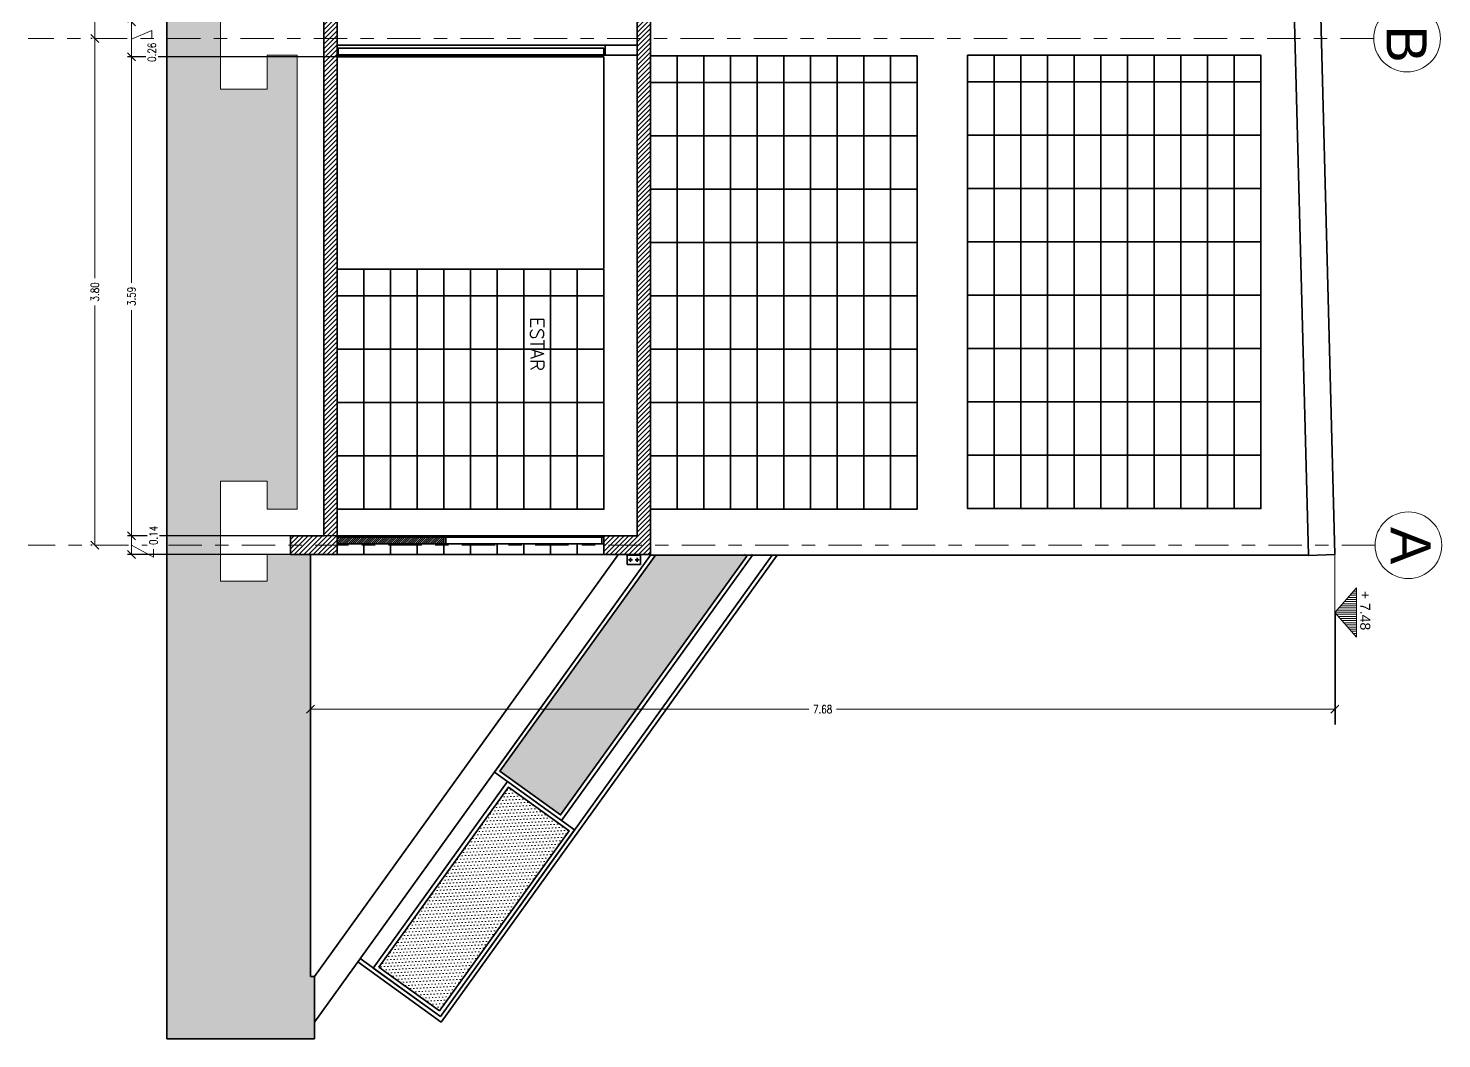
# Model space of a CAD drawing. Header units: metres. Extents: x -89 to 15, y -108 to -10.
# Drawn here: x -61.56 to -50.96, y -22.82 to -15.24 of the extents above; entities that cross this region are included whole.
import ezdxf

# ---------------------------------------------------------------- set-up
doc = ezdxf.new("R2010")
doc.units = ezdxf.units.M
doc.header["$LTSCALE"] = 5
doc.header["$MEASUREMENT"] = 0
doc.linetypes.add('CENTER', pattern=[2, 1.25, -0.25, 0.25, -0.25])
doc.layers.get('0').update_dxf_attribs({"color": 30})
for name, color, linetype, lineweight in [('A-ANNO-DIMS', 3, 'Continuous', 18), ('A-ANNO-SYMB', 3, 'Continuous', 18), ('A-ANNO-TEXT', 3, 'Continuous', 18), ('A-ELEV-MBE1', 7, 'Continuous', 35), ('A-SECT-MCUT', 7, 'Continuous', 35), ('A-SECT-PATT', 8, 'Continuous', 18)]:
    doc.layers.add(name, color=color, linetype=linetype, lineweight=lineweight)
doc.styles.add('E-ARIAL', font='arial.ttf')
doc.styles.add('E-ROMANS', font='romans.shx', dxfattribs={"width": 0.8})
doc.dimstyles.new('E-0050_TICK_12', dxfattribs={"dimscale": 0.001, "dimtxt": 60, "dimasz": 60, "dimexe": 30, "dimexo": 20, "dimgap": 30, "dimtad": 0, "dimzin": 0, "dimdsep": 46, "dimtxsty": 'E-ROMANS', "dimblk": 'OBLIQUE', "dimcen": 30, "dimclrd": 256, "dimclre": 256, "dimclrt": 256, "dimadec": 0, "dimazin": 0, "dimtfac": 1, "dimtmove": 1, "dimatfit": 3, "dimldrblk": 'OPEN90', "dimfxl": 1, "dimtfill": 1, "dimtolj": 1, "dimtzin": 0, "dimlwd": -1, "dimarcsym": 0})
pattern_1 = [(45, (-50.138073, -5.202707), (-0.01767767, 0.01767767), [])]

# ---------------------------------------------------------------- blocks, each defined once
blk = doc.blocks.new('_Oblique')
at = {"color": 0, "linetype": 'ByBlock', "lineweight": -2}
blk.add_line((-0.5, -0.5), (0.5, 0.5), dxfattribs=at)
blk = doc.blocks.new('*D157')
at = {"layer": 'A-ANNO-DIMS', "lineweight": -2, "transparency": 16777216}
for p, q in [((-61.08, -13.22), (-61.09, -13.22)), ((-61.08, -15.32), (-61.09, -15.32))]:
    blk.add_line(p, q, dxfattribs=at)
at = {"layer": 'A-ANNO-DIMS', "transparency": 16777216}
for p, q in [((-61.06, -13.22), (-61.06, -14.167)), ((-61.06, -15.32), (-61.06, -14.373))]:
    blk.add_line(p, q, dxfattribs=at)
at = {"layer": 'A-ANNO-DIMS', "transparency": 16777216, "xscale": 0.06, "yscale": 0.06, "zscale": 0.06}
for p, rotation in [((-61.06, -13.22), 90), ((-61.06, -15.32), 270)]:
    blk.add_blockref('_Oblique', p, dxfattribs=dict(at, rotation=rotation))
at = {"layer": 'A-ANNO-DIMS', "transparency": 16777216, "insert": (-61.06, -14.27), "char_height": 0.06, "attachment_point": 5, "rotation": 90, "style": 'E-ROMANS', "bg_fill": 3, "box_fill_scale": 1.25, "bg_fill_color": 256, "bg_fill_true_color": 13158600, "bg_fill_transparency": 0}
blk.add_mtext('\\A1;2.10', dxfattribs=at)
blk = doc.blocks.new('_Open90')
at = {"color": 0, "linetype": 'ByBlock', "lineweight": -2}
for p, q in [((0, 0), (-1, 0)), ((-0.5, 0.5), (0, 0)), ((0, 0), (-0.5, -0.5))]:
    blk.add_line(p, q, dxfattribs=at)
blk = doc.blocks.new('*D158')
at = {"layer": 'A-ANNO-DIMS', "lineweight": -2, "transparency": 16777216}
for p, q in [((-61.08, -15.32), (-61.09, -15.32)), ((-61.08, -19.12), (-61.09, -19.12))]:
    blk.add_line(p, q, dxfattribs=at)
at = {"layer": 'A-ANNO-DIMS', "transparency": 16777216}
for p, q in [((-61.06, -15.32), (-61.06, -17.117)), ((-61.06, -19.12), (-61.06, -17.323))]:
    blk.add_line(p, q, dxfattribs=at)
at = {"layer": 'A-ANNO-DIMS', "transparency": 16777216, "xscale": 0.06, "yscale": 0.06, "zscale": 0.06}
for p, rotation in [((-61.06, -15.32), 90), ((-61.06, -19.12), 270)]:
    blk.add_blockref('_Oblique', p, dxfattribs=dict(at, rotation=rotation))
at = {"layer": 'A-ANNO-DIMS', "transparency": 16777216, "insert": (-61.06, -17.22), "char_height": 0.06, "attachment_point": 5, "rotation": 90, "style": 'E-ROMANS', "bg_fill": 3, "box_fill_scale": 1.25, "bg_fill_color": 256, "bg_fill_true_color": 13158600, "bg_fill_transparency": 0}
blk.add_mtext('\\A1;3.80', dxfattribs=at)
blk = doc.blocks.new('*D160')
at = {"layer": 'A-ANNO-DIMS', "lineweight": -2, "transparency": 16777216}
for p, q in [((-59.206, -15.458), (-60.815, -15.458)), ((-59.232, -19.05), (-60.815, -19.05))]:
    blk.add_line(p, q, dxfattribs=at)
at = {"layer": 'A-ANNO-DIMS', "transparency": 16777216}
for p, q in [((-60.785, -15.458), (-60.785, -17.152)), ((-60.785, -19.05), (-60.785, -17.356))]:
    blk.add_line(p, q, dxfattribs=at)
at = {"layer": 'A-ANNO-DIMS', "transparency": 16777216, "xscale": 0.06, "yscale": 0.06, "zscale": 0.06}
for p, rotation in [((-60.785, -15.458), 90), ((-60.785, -19.05), 270)]:
    blk.add_blockref('_Oblique', p, dxfattribs=dict(at, rotation=rotation))
at = {"layer": 'A-ANNO-DIMS', "transparency": 16777216, "insert": (-60.785, -17.254), "char_height": 0.06, "attachment_point": 5, "rotation": 90, "style": 'E-ROMANS', "bg_fill": 3, "box_fill_scale": 1.25, "bg_fill_color": 256, "bg_fill_true_color": 13158600, "bg_fill_transparency": 0}
blk.add_mtext('\\A1;3.59', dxfattribs=at)
blk = doc.blocks.new('*D161')
at = {"layer": 'A-ANNO-DIMS', "lineweight": -2, "transparency": 16777216}
for p, q in [((-59.232, -19.05), (-60.815, -19.05)), ((-59.412, -19.19), (-60.815, -19.19))]:
    blk.add_line(p, q, dxfattribs=at)
at = {"layer": 'A-ANNO-DIMS', "transparency": 16777216}
for p, q in [((-60.785, -19.05), (-60.785, -19.19)), ((-60.785, -19.12), (-60.621, -19.21)), ((-60.621, -19.21), (-60.621, -19.15))]:
    blk.add_line(p, q, dxfattribs=at)
at = {"layer": 'A-ANNO-DIMS', "transparency": 16777216, "xscale": 0.06, "yscale": 0.06, "zscale": 0.06}
for p, rotation in [((-60.785, -19.05), 90), ((-60.785, -19.19), 270)]:
    blk.add_blockref('_Oblique', p, dxfattribs=dict(at, rotation=rotation))
at = {"layer": 'A-ANNO-DIMS', "transparency": 16777216, "insert": (-60.621, -19.046), "char_height": 0.06, "attachment_point": 5, "rotation": 90, "style": 'E-ROMANS', "bg_fill": 3, "box_fill_scale": 1.25, "bg_fill_color": 256, "bg_fill_true_color": 13158600, "bg_fill_transparency": 0}
blk.add_mtext('\\A1;0.14', dxfattribs=at)
blk = doc.blocks.new('*D162')
at = {"layer": 'A-ANNO-DIMS', "lineweight": -2, "transparency": 16777216}
for p, q in [((-60.805, -15.195), (-60.815, -15.195)), ((-60.805, -15.458), (-60.815, -15.458))]:
    blk.add_line(p, q, dxfattribs=at)
at = {"layer": 'A-ANNO-DIMS', "transparency": 16777216}
for p, q in [((-60.785, -15.195), (-60.785, -15.458)), ((-60.785, -15.326), (-60.632, -15.26)), ((-60.632, -15.26), (-60.632, -15.32))]:
    blk.add_line(p, q, dxfattribs=at)
at = {"layer": 'A-ANNO-DIMS', "transparency": 16777216, "xscale": 0.06, "yscale": 0.06, "zscale": 0.06}
for p, rotation in [((-60.785, -15.195), 90), ((-60.785, -15.458), 270)]:
    blk.add_blockref('_Oblique', p, dxfattribs=dict(at, rotation=rotation))
at = {"layer": 'A-ANNO-DIMS', "transparency": 16777216, "insert": (-60.632, -15.423), "char_height": 0.06, "attachment_point": 5, "rotation": 90, "style": 'E-ROMANS', "bg_fill": 3, "box_fill_scale": 1.25, "bg_fill_color": 256, "bg_fill_true_color": 13158600, "bg_fill_transparency": 0}
blk.add_mtext('\\A1;0.26', dxfattribs=at)
blk = doc.blocks.new('*D171')
at = {"layer": 'A-ANNO-DIMS', "lineweight": -2, "transparency": 16777216}
for p, q in [((-59.442, -20.273), (-59.442, -20.38)), ((-51.761, -20.273), (-51.761, -20.38))]:
    blk.add_line(p, q, dxfattribs=at)
at = {"layer": 'A-ANNO-DIMS', "transparency": 16777216}
for p, q in [((-59.442, -20.35), (-55.705, -20.35)), ((-51.761, -20.35), (-55.498, -20.35))]:
    blk.add_line(p, q, dxfattribs=at)
at = {"layer": 'A-ANNO-DIMS', "transparency": 16777216, "xscale": 0.06, "yscale": 0.06, "zscale": 0.06, "rotation": 180}
blk.add_blockref('_Oblique', (-59.442, -20.35), dxfattribs=at)
at = {"layer": 'A-ANNO-DIMS', "transparency": 16777216, "xscale": 0.06, "yscale": 0.06, "zscale": 0.06}
blk.add_blockref('_Oblique', (-51.761, -20.35), dxfattribs=at)
at = {"layer": 'A-ANNO-DIMS', "transparency": 16777216, "insert": (-55.602, -20.35), "char_height": 0.06, "attachment_point": 5, "style": 'E-ROMANS', "bg_fill": 3, "box_fill_scale": 1.25, "bg_fill_color": 256, "bg_fill_true_color": 13158600, "bg_fill_transparency": 0}
blk.add_mtext('\\A1;7.68', dxfattribs=at)

msp = doc.modelspace()

# ---------------------------------------------------------------- hatches: boundary and pattern name
at = {"layer": 'A-SECT-PATT'}
h = msp.add_hatch(dxfattribs=at)
h.set_pattern_fill('ANSI31', color=256, scale=0.2, style=0)
h.set_pattern_definition(pattern_1)
h.paths.add_polyline_path([(-56.893, -13.285), (-56.894, -13.285), (-56.894, -13.145), (-57.242, -13.145), (-57.242, -13.225), (-57.243, -13.225), (-57.243, -13.285), (-56.993, -13.285), (-56.993, -19.05), (-57.242, -19.05), (-57.242, -19.19), (-56.893, -19.19), (-56.893, -19.05)])
h = msp.add_hatch(dxfattribs=at)
h.set_pattern_fill('DOTS', color=256, scale=0.4, angle=272.9169, style=0)
h.set_pattern_definition([(272.91694, (-50.138073, -5.202707), (0.025603712, -0.011211598), [0, -0.025])])
h.paths.add_polyline_path([(-56.171, -19.202), (-56.187, -19.19), (-56.293, -19.19), (-56.493, -19.19), (-56.693, -19.19), (-56.853, -19.19), (-58.022, -20.815), (-57.567, -21.142)])
h = msp.add_hatch(dxfattribs=at)
h.set_pattern_fill('ANSI31', color=256, scale=0.005, angle=135, style=0)
h.set_pattern_definition([(180, (-183.425908, -224.107678), (-3e-17, -0.015875), [])])
h.paths.add_polyline_path([(-51.599, -19.44), (-51.761, -19.624), (-51.599, -19.808)])
h = msp.add_hatch(dxfattribs=at)
h.set_pattern_fill('DOTS', color=256, scale=0.4, angle=272.9169, style=0)
h.set_pattern_definition([(182.916943, (-12.345227, 67.955906), (-0.011211598, -0.025603712), [0, -0.025])])
h.paths.add_polyline_path([(-57.504, -21.261), (-57.958, -20.934), (-58.93, -22.284), (-58.476, -22.611)])

# ---------------------------------------------------------------- linework, layer by layer
at = {"layer": 'A-ANNO-SYMB', "ltscale": 0.003}
for p, q in [((-60.117, -15.7), (-60.117, -14.95)), ((-59.542, -15.445), (-59.767, -15.445)), ((-59.767, -15.491), (-59.767, -15.445)), ((-59.542, -18.851), (-59.542, -15.445)), ((-59.767, -15.7), (-59.767, -15.491)), ((-59.767, -15.7), (-60.117, -15.7)), ((-59.767, -18.64), (-60.117, -18.64)), ((-60.117, -18.64), (-60.117, -19.39)), ((-59.767, -18.64), (-59.767, -18.85)), ((-59.542, -18.85), (-59.767, -18.85)), ((-59.592, -19.19), (-59.767, -19.19)), ((-59.767, -19.19), (-59.767, -19.39)), ((-59.767, -19.39), (-60.117, -19.39))]:
    msp.add_line(p, q, dxfattribs=at)
at = {"layer": 'A-ANNO-SYMB', "linetype": 'CENTER', "ltscale": 0.04}
for points in [[(-51.469, -15.32), (-61.56, -15.32)], [(-51.459, -19.12), (-61.56, -19.12)]]:
    msp.add_lwpolyline(points, dxfattribs=at)
at = {"layer": 'A-ANNO-SYMB'}
msp.add_lwpolyline([(-51.761, -19.19), (-51.761, -19.19), (-51.761, -19.464), (-51.761, -19.624)], dxfattribs=at)
msp.add_lwpolyline([(-51.761, -19.624), (-51.598, -19.44), (-51.598, -19.808)], close=True, dxfattribs=at)
for centre in [(-51.219, -15.32), (-51.209, -19.12)]:
    msp.add_circle(centre, 0.25, dxfattribs=at)
at = {"layer": 'A-ELEV-MBE1'}
for p, q in [((-60.521, -22.82), (-60.521, -10.005)), ((-51.959, -19.194), (-52.117, -13.138)), ((-57.232, -15.37), (-59.236, -15.37)), ((-57.232, -15.445), (-57.232, -15.37)), ((-56.993, -15.37), (-57.232, -15.37)), ((-59.242, -15.458), (-57.242, -15.458)), ((-59.236, -15.442), (-59.236, -15.392)), ((-57.242, -15.442), (-57.242, -15.392)), ((-57.242, -16.228), (-57.242, -15.458)), ((-56.993, -15.445), (-57.232, -15.445)), ((-57.242, -16.228), (-57.242, -17.045)), ((-59.242, -17.05), (-57.242, -17.05)), ((-57.242, -18.85), (-59.242, -18.85)), ((-59.042, -19.05), (-59.042, -19.06)), ((-58.642, -19.06), (-58.642, -19.05)), ((-58.642, -19.05), (-58.442, -19.05)), ((-58.442, -19.05), (-58.442, -19.19)), ((-58.442, -19.19), (-58.442, -19.05)), ((-58.442, -19.05), (-58.242, -19.05)), ((-58.442, -19.06), (-57.242, -19.06)), ((-58.427, -19.11), (-58.427, -19.06)), ((-58.242, -19.05), (-57.242, -19.05)), ((-58.242, -19.05), (-58.242, -19.06)), ((-57.257, -19.11), (-57.257, -19.06)), ((-57.242, -19.106), (-57.242, -19.056)), ((-51.766, -18.989), (-51.769, -18.989)), ((-59.042, -19.11), (-59.042, -19.19)), ((-59.042, -19.19), (-59.042, -19.11)), ((-58.842, -19.11), (-58.842, -19.19)), ((-58.842, -19.19), (-58.842, -19.11)), ((-58.642, -19.11), (-58.642, -19.19)), ((-58.642, -19.19), (-58.642, -19.11)), ((-58.442, -19.11), (-57.242, -19.11)), ((-58.242, -19.11), (-58.242, -19.19)), ((-58.042, -19.11), (-58.042, -19.19)), ((-57.842, -19.11), (-57.842, -19.19)), ((-57.842, -19.19), (-57.842, -19.11)), ((-57.642, -19.11), (-57.642, -19.19)), ((-57.642, -19.19), (-57.642, -19.11)), ((-57.442, -19.11), (-57.442, -19.19)), ((-57.442, -19.19), (-57.442, -19.11)), ((-57.242, -19.19), (-57.242, -19.11)), ((-59.242, -19.19), (-59.542, -19.19)), ((-59.442, -22.353), (-59.442, -19.195)), ((-57.139, -19.195), (-59.413, -22.353)), ((-56.893, -19.195), (-59.413, -22.695)), ((-58.842, -19.19), (-59.042, -19.19)), ((-58.642, -19.19), (-58.842, -19.19)), ((-58.442, -19.19), (-58.642, -19.19)), ((-55.98, -19.195), (-58.469, -22.653)), ((-55.943, -19.195), (-58.462, -22.695)), ((-58.242, -19.19), (-58.442, -19.19)), ((-58.042, -19.19), (-58.242, -19.19)), ((-58.042, -19.19), (-57.842, -19.19)), ((-57.642, -19.19), (-57.842, -19.19)), ((-57.842, -19.19), (-57.642, -19.19)), ((-57.442, -19.19), (-57.642, -19.19)), ((-57.642, -19.19), (-57.442, -19.19)), ((-57.242, -19.19), (-57.442, -19.19)), ((-57.442, -19.19), (-57.242, -19.19)), ((-57.067, -19.265), (-57.067, -19.19)), ((-56.967, -19.195), (-57.067, -19.195)), ((-56.967, -19.265), (-57.067, -19.265)), ((-57.027, -19.23), (-57.057, -19.23)), ((-57.042, -19.245), (-57.042, -19.215)), ((-57.007, -19.23), (-56.977, -19.23)), ((-56.992, -19.245), (-56.992, -19.215)), ((-56.967, -19.265), (-56.967, -19.19)), ((-51.959, -19.197), (-51.959, -19.194)), ((-58.462, -22.695), (-59.088, -22.244)), ((-58.469, -22.653), (-59.071, -22.22)), ((-59.413, -22.353), (-59.442, -22.353)), ((-59.413, -22.353), (-59.413, -22.82)), ((-59.442, -22.82), (-60.521, -22.82)), ((-59.413, -22.82), (-60.521, -22.82))]:
    msp.add_line(p, q, dxfattribs=at)
for points in [[(-51.918, -13.138), (-51.761, -19.19), (-51.959, -19.197), (-51.959, -19.197), (-51.959, -19.197), (-51.959, -19.197), (-51.959, -19.197)], [(-57.242, -15.392), (-59.236, -15.392)], [(-57.242, -15.442), (-59.236, -15.442)], [(-59.042, -19.06), (-59.042, -19.05), (-58.842, -19.05), (-58.842, -19.06)], [(-58.842, -19.06), (-58.842, -19.05), (-58.642, -19.05), (-58.642, -19.06)], [(-58.042, -19.061), (-58.042, -19.051)], [(-57.842, -19.061), (-57.842, -19.051)], [(-57.642, -19.061), (-57.642, -19.051)], [(-57.442, -19.06), (-57.442, -19.05)], [(-56.136, -19.19), (-56.129, -19.195), (-57.56, -21.184), (-58.064, -20.821), (-56.893, -19.195)], [(-56.187, -19.19), (-56.171, -19.202), (-57.567, -21.142), (-58.022, -20.815), (-56.856, -19.195)], [(-51.959, -19.194), (-56.893, -19.195), (-56.893, -19.195), (-56.893, -19.195)]]:
    msp.add_lwpolyline(points, dxfattribs=at)
for points in [[(-56.693, -15.45), (-56.693, -15.65), (-56.893, -15.65), (-56.893, -15.45)], [(-56.493, -15.45), (-56.493, -15.65), (-56.693, -15.65), (-56.693, -15.45)], [(-56.293, -15.45), (-56.293, -15.65), (-56.493, -15.65), (-56.493, -15.45)], [(-56.093, -15.45), (-56.093, -15.65), (-56.293, -15.65), (-56.293, -15.45)], [(-55.893, -15.45), (-55.893, -15.65), (-56.093, -15.65), (-56.093, -15.45)], [(-55.693, -15.45), (-55.693, -15.65), (-55.893, -15.65), (-55.893, -15.45)], [(-55.493, -15.45), (-55.493, -15.65), (-55.693, -15.65), (-55.693, -15.45)], [(-55.293, -15.45), (-55.293, -15.65), (-55.493, -15.65), (-55.493, -15.45)], [(-55.093, -15.45), (-55.093, -15.65), (-55.293, -15.65), (-55.293, -15.45)], [(-54.893, -15.45), (-54.893, -15.65), (-55.093, -15.65), (-55.093, -15.45)], [(-54.315, -15.445), (-54.315, -15.645), (-54.515, -15.645), (-54.515, -15.445)], [(-54.115, -15.445), (-54.115, -15.645), (-54.315, -15.645), (-54.315, -15.445)], [(-53.915, -15.445), (-53.915, -15.645), (-54.115, -15.645), (-54.115, -15.445)], [(-53.715, -15.445), (-53.715, -15.645), (-53.915, -15.645), (-53.915, -15.445)], [(-53.515, -15.445), (-53.515, -15.645), (-53.715, -15.645), (-53.715, -15.445)], [(-53.315, -15.445), (-53.315, -15.645), (-53.515, -15.645), (-53.515, -15.445)], [(-53.115, -15.445), (-53.115, -15.645), (-53.315, -15.645), (-53.315, -15.445)], [(-52.915, -15.445), (-52.915, -15.645), (-53.115, -15.645), (-53.115, -15.445)], [(-52.715, -15.445), (-52.715, -15.645), (-52.915, -15.645), (-52.915, -15.445)], [(-52.515, -15.445), (-52.515, -15.645), (-52.715, -15.645), (-52.715, -15.445)], [(-52.315, -15.445), (-52.315, -15.645), (-52.515, -15.645), (-52.515, -15.445)], [(-56.693, -15.65), (-56.693, -16.05), (-56.893, -16.05), (-56.893, -15.65)], [(-56.493, -15.65), (-56.493, -16.05), (-56.693, -16.05), (-56.693, -15.65)], [(-56.293, -15.65), (-56.293, -16.05), (-56.493, -16.05), (-56.493, -15.65)], [(-56.093, -15.65), (-56.093, -16.05), (-56.293, -16.05), (-56.293, -15.65)], [(-55.893, -15.65), (-55.893, -16.05), (-56.093, -16.05), (-56.093, -15.65)], [(-55.693, -15.65), (-55.693, -16.05), (-55.893, -16.05), (-55.893, -15.65)], [(-55.493, -15.65), (-55.493, -16.05), (-55.693, -16.05), (-55.693, -15.65)], [(-55.293, -15.65), (-55.293, -16.05), (-55.493, -16.05), (-55.493, -15.65)], [(-55.093, -15.65), (-55.093, -16.05), (-55.293, -16.05), (-55.293, -15.65)], [(-54.893, -15.65), (-54.893, -16.05), (-55.093, -16.05), (-55.093, -15.65)], [(-54.315, -15.645), (-54.315, -16.045), (-54.515, -16.045), (-54.515, -15.645)], [(-54.115, -15.645), (-54.115, -16.045), (-54.315, -16.045), (-54.315, -15.645)], [(-53.915, -15.645), (-53.915, -16.045), (-54.115, -16.045), (-54.115, -15.645)], [(-53.715, -15.645), (-53.715, -16.045), (-53.915, -16.045), (-53.915, -15.645)], [(-53.515, -15.645), (-53.515, -16.045), (-53.715, -16.045), (-53.715, -15.645)], [(-53.315, -15.645), (-53.315, -16.045), (-53.515, -16.045), (-53.515, -15.645)], [(-53.115, -15.645), (-53.115, -16.045), (-53.315, -16.045), (-53.315, -15.645)], [(-52.915, -15.645), (-52.915, -16.045), (-53.115, -16.045), (-53.115, -15.645)], [(-52.715, -15.645), (-52.715, -16.045), (-52.915, -16.045), (-52.915, -15.645)], [(-52.515, -15.645), (-52.515, -16.045), (-52.715, -16.045), (-52.715, -15.645)], [(-52.315, -15.645), (-52.315, -16.045), (-52.515, -16.045), (-52.515, -15.645)], [(-56.693, -16.05), (-56.693, -16.45), (-56.893, -16.45), (-56.893, -16.05)], [(-56.493, -16.05), (-56.493, -16.45), (-56.693, -16.45), (-56.693, -16.05)], [(-56.293, -16.05), (-56.293, -16.45), (-56.493, -16.45), (-56.493, -16.05)], [(-56.093, -16.05), (-56.093, -16.45), (-56.293, -16.45), (-56.293, -16.05)], [(-55.893, -16.05), (-55.893, -16.45), (-56.093, -16.45), (-56.093, -16.05)], [(-55.693, -16.05), (-55.693, -16.45), (-55.893, -16.45), (-55.893, -16.05)], [(-55.493, -16.05), (-55.493, -16.45), (-55.693, -16.45), (-55.693, -16.05)], [(-55.293, -16.05), (-55.293, -16.45), (-55.493, -16.45), (-55.493, -16.05)], [(-55.093, -16.05), (-55.093, -16.45), (-55.293, -16.45), (-55.293, -16.05)], [(-54.893, -16.05), (-54.893, -16.45), (-55.093, -16.45), (-55.093, -16.05)], [(-54.315, -16.045), (-54.315, -16.445), (-54.515, -16.445), (-54.515, -16.045)], [(-54.115, -16.045), (-54.115, -16.445), (-54.315, -16.445), (-54.315, -16.045)], [(-53.915, -16.045), (-53.915, -16.445), (-54.115, -16.445), (-54.115, -16.045)], [(-53.715, -16.045), (-53.715, -16.445), (-53.915, -16.445), (-53.915, -16.045)], [(-53.515, -16.045), (-53.515, -16.445), (-53.715, -16.445), (-53.715, -16.045)], [(-53.315, -16.045), (-53.315, -16.445), (-53.515, -16.445), (-53.515, -16.045)], [(-53.115, -16.045), (-53.115, -16.445), (-53.315, -16.445), (-53.315, -16.045)], [(-52.915, -16.045), (-52.915, -16.445), (-53.115, -16.445), (-53.115, -16.045)], [(-52.715, -16.045), (-52.715, -16.445), (-52.915, -16.445), (-52.915, -16.045)], [(-52.515, -16.045), (-52.515, -16.445), (-52.715, -16.445), (-52.715, -16.045)], [(-52.315, -16.045), (-52.315, -16.445), (-52.515, -16.445), (-52.515, -16.045)], [(-56.693, -16.45), (-56.693, -16.85), (-56.893, -16.85), (-56.893, -16.45)], [(-56.493, -16.45), (-56.493, -16.85), (-56.693, -16.85), (-56.693, -16.45)], [(-56.293, -16.45), (-56.293, -16.85), (-56.493, -16.85), (-56.493, -16.45)], [(-56.093, -16.45), (-56.093, -16.85), (-56.293, -16.85), (-56.293, -16.45)], [(-55.893, -16.45), (-55.893, -16.85), (-56.093, -16.85), (-56.093, -16.45)], [(-55.693, -16.45), (-55.693, -16.85), (-55.893, -16.85), (-55.893, -16.45)], [(-55.493, -16.45), (-55.493, -16.85), (-55.693, -16.85), (-55.693, -16.45)], [(-55.293, -16.45), (-55.293, -16.85), (-55.493, -16.85), (-55.493, -16.45)], [(-55.093, -16.45), (-55.093, -16.85), (-55.293, -16.85), (-55.293, -16.45)], [(-54.893, -16.45), (-54.893, -16.85), (-55.093, -16.85), (-55.093, -16.45)], [(-54.315, -16.445), (-54.315, -16.845), (-54.515, -16.845), (-54.515, -16.445)], [(-54.115, -16.445), (-54.115, -16.845), (-54.315, -16.845), (-54.315, -16.445)], [(-53.915, -16.445), (-53.915, -16.845), (-54.115, -16.845), (-54.115, -16.445)], [(-53.715, -16.445), (-53.715, -16.845), (-53.915, -16.845), (-53.915, -16.445)], [(-53.515, -16.445), (-53.515, -16.845), (-53.715, -16.845), (-53.715, -16.445)], [(-53.315, -16.445), (-53.315, -16.845), (-53.515, -16.845), (-53.515, -16.445)], [(-53.115, -16.445), (-53.115, -16.845), (-53.315, -16.845), (-53.315, -16.445)], [(-52.915, -16.445), (-52.915, -16.845), (-53.115, -16.845), (-53.115, -16.445)], [(-52.715, -16.445), (-52.715, -16.845), (-52.915, -16.845), (-52.915, -16.445)], [(-52.515, -16.445), (-52.515, -16.845), (-52.715, -16.845), (-52.715, -16.445)], [(-52.315, -16.445), (-52.315, -16.845), (-52.515, -16.845), (-52.515, -16.445)], [(-56.693, -16.85), (-56.693, -17.25), (-56.893, -17.25), (-56.893, -16.85)], [(-56.493, -16.85), (-56.493, -17.25), (-56.693, -17.25), (-56.693, -16.85)], [(-56.293, -16.85), (-56.293, -17.25), (-56.493, -17.25), (-56.493, -16.85)], [(-56.093, -16.85), (-56.093, -17.25), (-56.293, -17.25), (-56.293, -16.85)], [(-55.893, -16.85), (-55.893, -17.25), (-56.093, -17.25), (-56.093, -16.85)], [(-55.693, -16.85), (-55.693, -17.25), (-55.893, -17.25), (-55.893, -16.85)], [(-55.493, -16.85), (-55.493, -17.25), (-55.693, -17.25), (-55.693, -16.85)], [(-55.293, -16.85), (-55.293, -17.25), (-55.493, -17.25), (-55.493, -16.85)], [(-55.093, -16.85), (-55.093, -17.25), (-55.293, -17.25), (-55.293, -16.85)], [(-54.893, -16.85), (-54.893, -17.25), (-55.093, -17.25), (-55.093, -16.85)], [(-54.315, -16.845), (-54.315, -17.245), (-54.515, -17.245), (-54.515, -16.845)], [(-54.115, -16.845), (-54.115, -17.245), (-54.315, -17.245), (-54.315, -16.845)], [(-53.915, -16.845), (-53.915, -17.245), (-54.115, -17.245), (-54.115, -16.845)], [(-53.715, -16.845), (-53.715, -17.245), (-53.915, -17.245), (-53.915, -16.845)], [(-53.515, -16.845), (-53.515, -17.245), (-53.715, -17.245), (-53.715, -16.845)], [(-53.315, -16.845), (-53.315, -17.245), (-53.515, -17.245), (-53.515, -16.845)], [(-53.115, -16.845), (-53.115, -17.245), (-53.315, -17.245), (-53.315, -16.845)], [(-52.915, -16.845), (-52.915, -17.245), (-53.115, -17.245), (-53.115, -16.845)], [(-52.715, -16.845), (-52.715, -17.245), (-52.915, -17.245), (-52.915, -16.845)], [(-52.515, -16.845), (-52.515, -17.245), (-52.715, -17.245), (-52.715, -16.845)], [(-52.315, -16.845), (-52.315, -17.245), (-52.515, -17.245), (-52.515, -16.845)], [(-58.842, -17.05), (-58.842, -17.25), (-59.042, -17.25), (-59.042, -17.05)], [(-58.642, -17.05), (-58.642, -17.25), (-58.842, -17.25), (-58.842, -17.05)], [(-58.442, -17.05), (-58.442, -17.25), (-58.642, -17.25), (-58.642, -17.05)], [(-58.242, -17.05), (-58.242, -17.25), (-58.442, -17.25), (-58.442, -17.05)], [(-58.042, -17.05), (-58.042, -17.25), (-58.242, -17.25), (-58.242, -17.05)], [(-57.842, -17.05), (-57.842, -17.25), (-58.042, -17.25), (-58.042, -17.05)], [(-57.642, -17.05), (-57.642, -17.25), (-57.842, -17.25), (-57.842, -17.05)], [(-57.442, -17.05), (-57.442, -17.25), (-57.642, -17.25), (-57.642, -17.05)], [(-57.242, -17.05), (-57.242, -17.25), (-57.442, -17.25), (-57.442, -17.05)], [(-58.842, -17.25), (-58.842, -17.65), (-59.042, -17.65), (-59.042, -17.25)], [(-58.642, -17.25), (-58.642, -17.65), (-58.842, -17.65), (-58.842, -17.25)], [(-58.442, -17.25), (-58.442, -17.65), (-58.642, -17.65), (-58.642, -17.25)], [(-58.242, -17.25), (-58.242, -17.65), (-58.442, -17.65), (-58.442, -17.25)], [(-58.042, -17.25), (-58.042, -17.65), (-58.242, -17.65), (-58.242, -17.25)], [(-57.842, -17.25), (-57.842, -17.65), (-58.042, -17.65), (-58.042, -17.25)], [(-57.642, -17.25), (-57.642, -17.65), (-57.842, -17.65), (-57.842, -17.25)], [(-57.442, -17.25), (-57.442, -17.65), (-57.642, -17.65), (-57.642, -17.25)], [(-57.242, -17.25), (-57.242, -17.65), (-57.442, -17.65), (-57.442, -17.25)], [(-56.693, -17.25), (-56.693, -17.65), (-56.893, -17.65), (-56.893, -17.25)], [(-56.493, -17.25), (-56.493, -17.65), (-56.693, -17.65), (-56.693, -17.25)], [(-56.293, -17.25), (-56.293, -17.65), (-56.493, -17.65), (-56.493, -17.25)], [(-56.093, -17.25), (-56.093, -17.65), (-56.293, -17.65), (-56.293, -17.25)], [(-55.893, -17.25), (-55.893, -17.65), (-56.093, -17.65), (-56.093, -17.25)], [(-55.693, -17.25), (-55.693, -17.65), (-55.893, -17.65), (-55.893, -17.25)], [(-55.493, -17.25), (-55.493, -17.65), (-55.693, -17.65), (-55.693, -17.25)], [(-55.293, -17.25), (-55.293, -17.65), (-55.493, -17.65), (-55.493, -17.25)], [(-55.093, -17.25), (-55.093, -17.65), (-55.293, -17.65), (-55.293, -17.25)], [(-54.893, -17.25), (-54.893, -17.65), (-55.093, -17.65), (-55.093, -17.25)], [(-54.315, -17.245), (-54.315, -17.645), (-54.515, -17.645), (-54.515, -17.245)], [(-54.115, -17.245), (-54.115, -17.645), (-54.315, -17.645), (-54.315, -17.245)], [(-53.915, -17.245), (-53.915, -17.645), (-54.115, -17.645), (-54.115, -17.245)], [(-53.715, -17.245), (-53.715, -17.645), (-53.915, -17.645), (-53.915, -17.245)], [(-53.515, -17.245), (-53.515, -17.645), (-53.715, -17.645), (-53.715, -17.245)], [(-53.315, -17.245), (-53.315, -17.645), (-53.515, -17.645), (-53.515, -17.245)], [(-53.115, -17.245), (-53.115, -17.645), (-53.315, -17.645), (-53.315, -17.245)], [(-52.915, -17.245), (-52.915, -17.645), (-53.115, -17.645), (-53.115, -17.245)], [(-52.715, -17.245), (-52.715, -17.645), (-52.915, -17.645), (-52.915, -17.245)], [(-52.515, -17.245), (-52.515, -17.645), (-52.715, -17.645), (-52.715, -17.245)], [(-52.315, -17.245), (-52.315, -17.645), (-52.515, -17.645), (-52.515, -17.245)], [(-58.842, -17.65), (-58.842, -18.05), (-59.042, -18.05), (-59.042, -17.65)], [(-58.642, -17.65), (-58.642, -18.05), (-58.842, -18.05), (-58.842, -17.65)], [(-58.442, -17.65), (-58.442, -18.05), (-58.642, -18.05), (-58.642, -17.65)], [(-58.242, -17.65), (-58.242, -18.05), (-58.442, -18.05), (-58.442, -17.65)], [(-57.842, -17.65), (-57.842, -18.05), (-58.042, -18.05), (-58.042, -17.65)], [(-57.642, -17.65), (-57.642, -18.05), (-57.842, -18.05), (-57.842, -17.65)], [(-57.442, -17.65), (-57.442, -18.05), (-57.642, -18.05), (-57.642, -17.65)], [(-57.242, -17.65), (-57.242, -18.05), (-57.442, -18.05), (-57.442, -17.65)], [(-56.693, -17.65), (-56.693, -18.05), (-56.893, -18.05), (-56.893, -17.65)], [(-56.493, -17.65), (-56.493, -18.05), (-56.693, -18.05), (-56.693, -17.65)], [(-56.293, -17.65), (-56.293, -18.05), (-56.493, -18.05), (-56.493, -17.65)], [(-56.093, -17.65), (-56.093, -18.05), (-56.293, -18.05), (-56.293, -17.65)], [(-55.893, -17.65), (-55.893, -18.05), (-56.093, -18.05), (-56.093, -17.65)], [(-55.693, -17.65), (-55.693, -18.05), (-55.893, -18.05), (-55.893, -17.65)], [(-55.493, -17.65), (-55.493, -18.05), (-55.693, -18.05), (-55.693, -17.65)], [(-55.293, -17.65), (-55.293, -18.05), (-55.493, -18.05), (-55.493, -17.65)], [(-55.093, -17.65), (-55.093, -18.05), (-55.293, -18.05), (-55.293, -17.65)], [(-54.893, -17.65), (-54.893, -18.05), (-55.093, -18.05), (-55.093, -17.65)], [(-54.315, -17.645), (-54.315, -18.045), (-54.515, -18.045), (-54.515, -17.645)], [(-54.115, -17.645), (-54.115, -18.045), (-54.315, -18.045), (-54.315, -17.645)], [(-53.915, -17.645), (-53.915, -18.045), (-54.115, -18.045), (-54.115, -17.645)], [(-53.715, -17.645), (-53.715, -18.045), (-53.915, -18.045), (-53.915, -17.645)], [(-53.515, -17.645), (-53.515, -18.045), (-53.715, -18.045), (-53.715, -17.645)], [(-53.315, -17.645), (-53.315, -18.045), (-53.515, -18.045), (-53.515, -17.645)], [(-53.115, -17.645), (-53.115, -18.045), (-53.315, -18.045), (-53.315, -17.645)], [(-52.915, -17.645), (-52.915, -18.045), (-53.115, -18.045), (-53.115, -17.645)], [(-52.715, -17.645), (-52.715, -18.045), (-52.915, -18.045), (-52.915, -17.645)], [(-52.515, -17.645), (-52.515, -18.045), (-52.715, -18.045), (-52.715, -17.645)], [(-52.315, -17.645), (-52.315, -18.045), (-52.515, -18.045), (-52.515, -17.645)], [(-58.842, -18.05), (-58.842, -18.45), (-59.042, -18.45), (-59.042, -18.05)], [(-58.642, -18.05), (-58.642, -18.45), (-58.842, -18.45), (-58.842, -18.05)], [(-58.442, -18.05), (-58.442, -18.45), (-58.642, -18.45), (-58.642, -18.05)], [(-58.242, -18.05), (-58.242, -18.45), (-58.442, -18.45), (-58.442, -18.05)], [(-58.042, -18.05), (-58.042, -18.45), (-58.242, -18.45), (-58.242, -18.05)], [(-57.842, -18.05), (-57.842, -18.45), (-58.042, -18.45), (-58.042, -18.05)], [(-57.642, -18.05), (-57.642, -18.45), (-57.842, -18.45), (-57.842, -18.05)], [(-57.442, -18.05), (-57.442, -18.45), (-57.642, -18.45), (-57.642, -18.05)], [(-57.242, -18.05), (-57.242, -18.45), (-57.442, -18.45), (-57.442, -18.05)], [(-56.693, -18.05), (-56.693, -18.45), (-56.893, -18.45), (-56.893, -18.05)], [(-56.493, -18.05), (-56.493, -18.45), (-56.693, -18.45), (-56.693, -18.05)], [(-56.293, -18.05), (-56.293, -18.45), (-56.493, -18.45), (-56.493, -18.05)], [(-56.093, -18.05), (-56.093, -18.45), (-56.293, -18.45), (-56.293, -18.05)], [(-55.893, -18.05), (-55.893, -18.45), (-56.093, -18.45), (-56.093, -18.05)], [(-55.693, -18.05), (-55.693, -18.45), (-55.893, -18.45), (-55.893, -18.05)], [(-55.493, -18.05), (-55.493, -18.45), (-55.693, -18.45), (-55.693, -18.05)], [(-55.293, -18.05), (-55.293, -18.45), (-55.493, -18.45), (-55.493, -18.05)], [(-55.093, -18.05), (-55.093, -18.45), (-55.293, -18.45), (-55.293, -18.05)], [(-54.893, -18.05), (-54.893, -18.45), (-55.093, -18.45), (-55.093, -18.05)], [(-54.315, -18.045), (-54.315, -18.445), (-54.515, -18.445), (-54.515, -18.045)], [(-54.115, -18.045), (-54.115, -18.445), (-54.315, -18.445), (-54.315, -18.045)], [(-53.915, -18.045), (-53.915, -18.445), (-54.115, -18.445), (-54.115, -18.045)], [(-53.715, -18.045), (-53.715, -18.445), (-53.915, -18.445), (-53.915, -18.045)], [(-53.515, -18.045), (-53.515, -18.445), (-53.715, -18.445), (-53.715, -18.045)], [(-53.315, -18.045), (-53.315, -18.445), (-53.515, -18.445), (-53.515, -18.045)], [(-53.115, -18.045), (-53.115, -18.445), (-53.315, -18.445), (-53.315, -18.045)], [(-52.915, -18.045), (-52.915, -18.445), (-53.115, -18.445), (-53.115, -18.045)], [(-52.715, -18.045), (-52.715, -18.445), (-52.915, -18.445), (-52.915, -18.045)], [(-52.515, -18.045), (-52.515, -18.445), (-52.715, -18.445), (-52.715, -18.045)], [(-52.315, -18.045), (-52.315, -18.445), (-52.515, -18.445), (-52.515, -18.045)], [(-54.315, -18.445), (-54.315, -18.845), (-54.515, -18.845), (-54.515, -18.445)], [(-54.115, -18.445), (-54.115, -18.845), (-54.315, -18.845), (-54.315, -18.445)], [(-53.915, -18.445), (-53.915, -18.845), (-54.115, -18.845), (-54.115, -18.445)], [(-53.715, -18.445), (-53.715, -18.845), (-53.915, -18.845), (-53.915, -18.445)], [(-53.515, -18.445), (-53.515, -18.845), (-53.715, -18.845), (-53.715, -18.445)], [(-53.315, -18.445), (-53.315, -18.845), (-53.515, -18.845), (-53.515, -18.445)], [(-53.115, -18.445), (-53.115, -18.845), (-53.315, -18.845), (-53.315, -18.445)], [(-52.915, -18.445), (-52.915, -18.845), (-53.115, -18.845), (-53.115, -18.445)], [(-52.715, -18.445), (-52.715, -18.845), (-52.915, -18.845), (-52.915, -18.445)], [(-52.515, -18.445), (-52.515, -18.845), (-52.715, -18.845), (-52.715, -18.445)], [(-52.315, -18.445), (-52.315, -18.845), (-52.515, -18.845), (-52.515, -18.445)], [(-58.842, -18.45), (-58.842, -18.85), (-59.042, -18.85), (-59.042, -18.45)], [(-58.642, -18.45), (-58.642, -18.85), (-58.842, -18.85), (-58.842, -18.45)], [(-58.442, -18.45), (-58.442, -18.85), (-58.642, -18.85), (-58.642, -18.45)], [(-58.242, -18.45), (-58.242, -18.85), (-58.442, -18.85), (-58.442, -18.45)], [(-58.042, -18.45), (-58.042, -18.85), (-58.242, -18.85), (-58.242, -18.45)], [(-57.842, -18.45), (-57.842, -18.85), (-58.042, -18.85), (-58.042, -18.45)], [(-57.642, -18.45), (-57.642, -18.85), (-57.842, -18.85), (-57.842, -18.45)], [(-57.442, -18.45), (-57.442, -18.85), (-57.642, -18.85), (-57.642, -18.45)], [(-57.242, -18.45), (-57.242, -18.85), (-57.442, -18.85), (-57.442, -18.45)], [(-56.693, -18.45), (-56.693, -18.85), (-56.893, -18.85), (-56.893, -18.45)], [(-56.493, -18.45), (-56.493, -18.85), (-56.693, -18.85), (-56.693, -18.45)], [(-56.293, -18.45), (-56.293, -18.85), (-56.493, -18.85), (-56.493, -18.45)], [(-56.093, -18.45), (-56.093, -18.85), (-56.293, -18.85), (-56.293, -18.45)], [(-55.893, -18.45), (-55.893, -18.85), (-56.093, -18.85), (-56.093, -18.45)], [(-55.693, -18.45), (-55.693, -18.85), (-55.893, -18.85), (-55.893, -18.45)], [(-55.493, -18.45), (-55.493, -18.85), (-55.693, -18.85), (-55.693, -18.45)], [(-55.293, -18.45), (-55.293, -18.85), (-55.493, -18.85), (-55.493, -18.45)], [(-55.093, -18.45), (-55.093, -18.85), (-55.293, -18.85), (-55.293, -18.45)], [(-54.893, -18.45), (-54.893, -18.85), (-55.093, -18.85), (-55.093, -18.45)], [(-58.972, -22.291), (-57.965, -20.892), (-57.462, -21.254), (-58.469, -22.653)], [(-58.93, -22.284), (-57.958, -20.934), (-57.504, -21.261), (-58.476, -22.611)]]:
    msp.add_lwpolyline(points, close=True, dxfattribs=at)
for centre in [(-57.042, -19.23), (-56.992, -19.23)]:
    msp.add_circle(centre, 0.005, dxfattribs=at)
at = {"layer": 'A-SECT-MCUT'}
for p, q in [((-57.242, -19.19), (-57.242, -19.05)), ((-57.242, -19.05), (-56.993, -19.05)), ((-56.893, -19.05), (-56.893, -19.19)), ((-56.893, -19.19), (-57.242, -19.19))]:
    msp.add_line(p, q, dxfattribs=at)
for points in [[(-56.993, -19.05), (-56.993, -13.285)], [(-56.894, -13.285), (-56.893, -13.285), (-56.893, -19.055)]]:
    msp.add_lwpolyline(points, dxfattribs=at)

# ---------------------------------------------------------------- texts
at = {"layer": 'A-ANNO-TEXT'}
for s, height, style, p in [('B', 0.3, 'E-ARIAL', (-51.372, -15.222)), ('ESTAR', 0.1, 'E-ROMANS', (-57.793, -17.411)), ('A', 0.3, 'E-ARIAL', (-51.341, -18.983)), ('+ 7.48', 0.075, 'E-ARIAL', (-51.57, -19.463))]:
    msp.add_text(s, height=height, rotation=270, dxfattribs=dict(at, style=style)).set_placement(p)

# ---------------------------------------------------------------- next in the draw order: dimensions: what is measured, and where the dimension line sits
at = {"layer": 'A-ANNO-DIMS'}
for base, p1, p2, picture, middle in [((-61.06, -15.32), (-61.06, -13.22), (-61.06, -15.32), '*D157', (-61.06, -14.27)), ((-60.785, -19.05), (-59.186, -15.458), (-59.212, -19.05), '*D160', (-60.785, -17.254))]:
    dim = msp.add_linear_dim(base=base, p1=p1, p2=p2, angle=270, dimstyle='E-0050_TICK_12', dxfattribs=at)
    dim.commit()
    dim.dimension.update_dxf_attribs({"geometry": picture, "text_midpoint": middle})
dim = msp.add_linear_dim(base=(-59.442, -20.35), p1=(-51.761, -20.253), p2=(-59.442, -20.253), dimstyle='E-0050_TICK_12', dxfattribs=at)
dim.commit()
dim.dimension.update_dxf_attribs({"geometry": '*D171', "text_midpoint": (-55.602, -20.35)})

# ---------------------------------------------------------------- next in the draw order: linework, layer by layer
at = {"layer": 'A-ELEV-MBE1'}
for p, q in [((-57.232, -15.445), (-59.242, -15.445)), ((-51.759, -19.622), (-51.759, -20.464))]:
    msp.add_line(p, q, dxfattribs=at)
for points in [[(-59.042, -17.05), (-59.042, -17.25), (-59.242, -17.25), (-59.242, -17.05)], [(-59.042, -17.25), (-59.042, -17.65), (-59.242, -17.65), (-59.242, -17.25)], [(-59.042, -17.65), (-59.042, -18.05), (-59.242, -18.05), (-59.242, -17.65)], [(-59.042, -18.05), (-59.042, -18.45), (-59.242, -18.45), (-59.242, -18.05)], [(-59.042, -18.45), (-59.042, -18.85), (-59.242, -18.85), (-59.242, -18.45)]]:
    msp.add_lwpolyline(points, close=True, dxfattribs=at)

# ---------------------------------------------------------------- next in the draw order: dimensions: what is measured, and where the dimension line sits
at = {"layer": 'A-ANNO-DIMS'}
for base, p1, p2, picture, middle in [((-60.785, -15.458), (-60.785, -15.195), (-60.785, -15.458), '*D162', (-60.632, -15.35)), ((-60.785, -19.19), (-59.212, -19.05), (-59.392, -19.19), '*D161', (-60.621, -19.12))]:
    dim = msp.add_linear_dim(base=base, p1=p1, p2=p2, angle=270, dimstyle='E-0050_TICK_12', dxfattribs=at)
    dim.commit()
    dim.dimension.update_dxf_attribs({"geometry": picture, "text_midpoint": middle, "dimtype": 160})
dim = msp.add_linear_dim(base=(-61.06, -19.12), p1=(-61.06, -15.32), p2=(-61.06, -19.12), angle=270, dimstyle='E-0050_TICK_12', dxfattribs=at)
dim.commit()
dim.dimension.update_dxf_attribs({"geometry": '*D158', "text_midpoint": (-61.06, -17.22)})

# ---------------------------------------------------------------- next in the draw order: hatches: boundary and pattern name
at = {"layer": 'A-SECT-PATT'}
h = msp.add_hatch(dxfattribs=at)
h.set_pattern_fill('DOTS', color=256, style=0)
h.set_pattern_definition([(270, (-60.52144, -10.004997), (0.0625, -0.03125), [0, -0.0625])])
h.paths.add_polyline_path([(-59.767, -18.64), (-59.767, -18.85), (-59.542, -18.85), (-59.542, -15.445), (-59.767, -15.445), (-59.767, -15.491), (-59.767, -15.7), (-60.117, -15.7), (-60.117, -14.95), (-59.767, -14.95), (-59.767, -15.149), (-59.767, -15.195), (-59.542, -15.195), (-59.542, -13.486), (-59.692, -13.486), (-59.767, -13.486), (-59.767, -13.696), (-60.117, -13.696), (-60.117, -12.946), (-59.767, -12.946), (-59.767, -13.145), (-59.617, -13.145), (-59.542, -13.145), (-59.442, -13.145), (-59.442, -10.005), (-60.521, -10.005), (-60.521, -22.82), (-59.413, -22.82), (-59.413, -22.353), (-59.442, -22.353), (-59.442, -19.19), (-59.592, -19.19), (-59.767, -19.19), (-59.767, -19.39), (-60.117, -19.39), (-60.117, -18.64)])
h = msp.add_hatch(dxfattribs=at)
h.set_pattern_fill('ANSI31', color=256, scale=0.2, style=0)
h.set_pattern_definition(pattern_1)
h.paths.add_polyline_path([(-59.242, -13.285), (-59.242, -13.145), (-59.592, -13.145), (-59.592, -13.285), (-59.342, -13.285), (-59.342, -19.05), (-59.592, -19.05), (-59.592, -19.19), (-59.243, -19.19), (-59.243, -19.05), (-59.242, -19.05)])
h = msp.add_hatch(dxfattribs=at)
h.set_pattern_fill('ANSI31', color=256, scale=0.0035, style=0)
h.set_pattern_definition([(45, (-70.607685, -16.852167), (-0.007857724, 0.007857724), [])])
h.paths.add_polyline_path([(-58.442, -19.11), (-58.442, -19.06), (-59.242, -19.06), (-59.242, -19.11)])

# ---------------------------------------------------------------- next in the draw order: linework, layer by layer
at = {"layer": 'A-ELEV-MBE1'}
for p, q in [((-59.242, -19.19), (-59.242, -19.05)), ((-59.242, -19.05), (-59.042, -19.05)), ((-59.242, -19.06), (-57.242, -19.06)), ((-59.242, -19.11), (-57.242, -19.11)), ((-59.042, -19.19), (-59.242, -19.19))]:
    msp.add_line(p, q, dxfattribs=at)
at = {"layer": 'A-SECT-MCUT'}
for p, q in [((-59.342, -13.285), (-59.342, -19.05)), ((-59.242, -19.05), (-59.242, -13.285)), ((-59.592, -19.19), (-59.592, -19.05)), ((-59.592, -19.05), (-59.342, -19.05)), ((-59.243, -19.05), (-59.243, -19.19)), ((-59.243, -19.05), (-59.242, -19.05)), ((-59.243, -19.19), (-59.592, -19.19))]:
    msp.add_line(p, q, dxfattribs=at)

doc.saveas('drawing.dxf')
